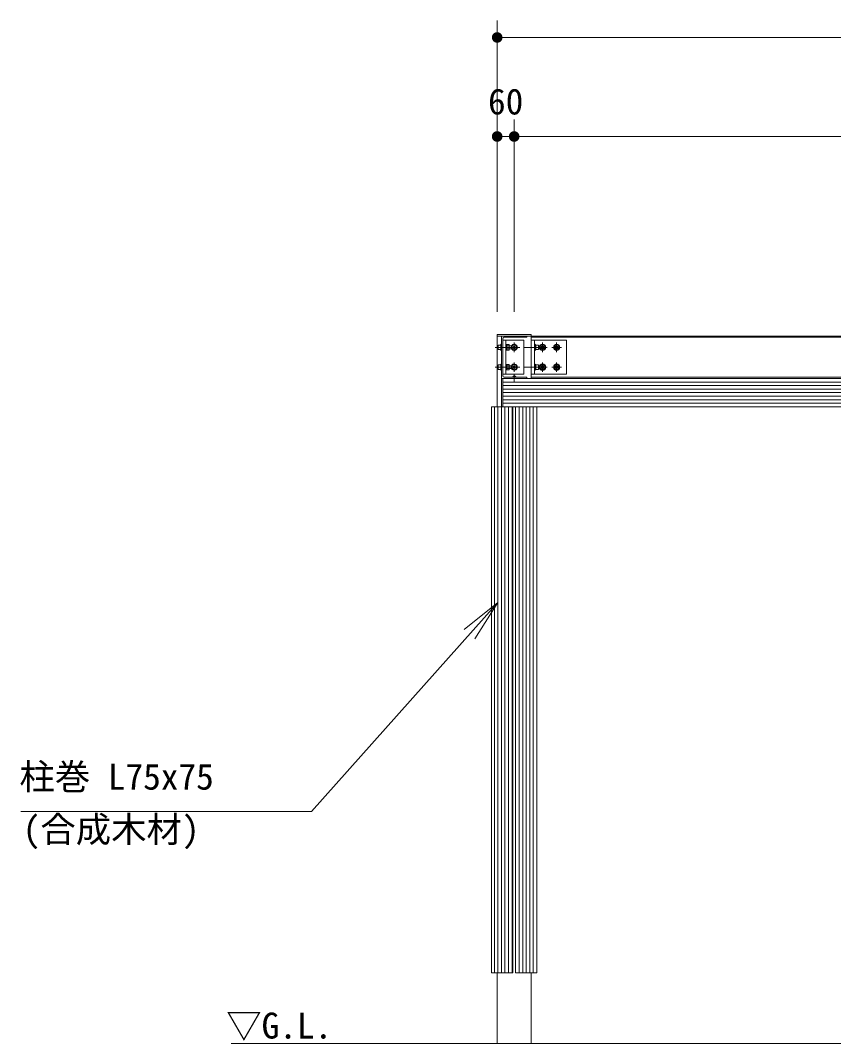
# Model space of a CAD drawing. Units: millimetres at full size, sheet at 1:50; details may follow other scales. Extents: x -1000 to 22000, y -750 to 15600.
# Drawn here: x 11655 to 14527, y 3684 to 7299 of the extents above; entities that cross this region are included whole.
import ezdxf
from ezdxf.enums import TextEntityAlignment as Align

# ---------------------------------------------------------------- set-up
doc = ezdxf.new("R2010")
doc.units = ezdxf.units.MM
doc.header["$LTSCALE"] = 50
for name, color, linetype, lineweight in [('D-STR', 1, 'Continuous', 13), ('D-STR-DIM', 7, 'Continuous', 13), ('D-STR-HTXT', 7, 'Continuous', 13)]:
    doc.layers.add(name, color=color, linetype=linetype, lineweight=lineweight)
doc.styles.add('ＭＳ ゴシック', font='')
doc.styles.get('ＭＳ ゴシック').set_extended_font_data('MS Gothic')

# ---------------------------------------------------------------- blocks, each defined once
blk = doc.blocks.new('filled_dot')
at = {"color": 0, "linetype": 'Continuous', "lineweight": -2, "const_width": 1.25}
blk.add_lwpolyline([(-0.625, 0, 1), (0.625, 0, 1)], format="xyb", close=True, dxfattribs=at)
blk = doc.blocks.new('open_arrow')
at = {"color": 0, "linetype": 'Continuous', "lineweight": -2}
blk.add_lwpolyline([(7.5, 1.25), (0, 0), (7.5, -1.25)], dxfattribs=at)

msp = doc.modelspace()

# ---------------------------------------------------------------- linework, layer by layer
at = {"layer": 'D-STR'}
for p, q in [((13338.6, 6189.39), (13338.6, 6184.39)), ((13458.6, 6189.39), (13338.6, 6189.39)), ((13338.6, 5934.39), (13338.6, 6184.39)), ((13458.6, 6184.39), (13338.6, 6184.39)), ((13353.6, 6184.39), (13353.6, 6034.39)), ((13353.6, 6184.39), (13443.6, 6184.39)), ((13443.6, 6184.39), (13443.6, 6181.89)), ((13458.6, 6189.39), (13458.6, 6034.39)), ((16338.6, 6184.39), (13458.6, 6184.39)), ((13342, 6151.52), (13342.6, 6152.39)), ((13342, 6151.52), (13342, 6137.25)), ((13342.6, 6152.39), (13342.6, 6136.39)), ((13352, 6152.39), (13342.6, 6152.39)), ((13352, 6155.39), (13352, 6133.39)), ((13353.6, 6155.39), (13352, 6155.39)), ((13352, 6136.39), (13352, 6152.39)), ((13353.6, 6133.39), (13353.6, 6155.39)), ((13358.1, 6174.89), (13358.1, 6043.89)), ((13358.1, 6169.39), (13358.1, 6049.39)), ((13358.1, 6169.39), (13433.1, 6169.39)), ((13363.1, 6179.89), (13441.6, 6179.89)), ((13368.6, 6169.39), (13368.6, 6049.39)), ((13368.6, 6155.39), (13370.2, 6155.39)), ((13368.6, 6133.39), (13368.6, 6155.39)), ((13370.2, 6155.39), (13370.2, 6133.39)), ((13372.7, 6153.59), (13370.2, 6153.59)), ((13372.7, 6144.39), (13370.2, 6146.89)), ((13372.7, 6154.19), (13372.7, 6134.59)), ((13372.7, 6154.19), (13379.95, 6154.19)), ((13372.7, 6149.29), (13379.95, 6149.29)), ((13379.95, 6154.19), (13380.7, 6153.08)), ((13379.95, 6149.29), (13380.7, 6150.4)), ((13379.95, 6149.29), (13380.7, 6146.9)), ((13380.7, 6153.08), (13380.7, 6135.7)), ((13389.3, 6149.39), (13380.7, 6149.39)), ((13389.3, 6139.39), (13389.3, 6149.39)), ((13389.3, 6149.39), (13390.5, 6148.19)), ((13390.5, 6140.59), (13390.5, 6148.19)), ((13394.53, 6146.74), (13398.6, 6149.09)), ((13394.53, 6142.04), (13394.53, 6146.74)), ((13398.6, 6161.39), (13398.6, 6127.39)), ((13398.6, 6149.09), (13402.67, 6146.74)), ((13402.67, 6146.74), (13402.67, 6142.04)), ((13433.1, 6169.39), (13433.1, 6049.39)), ((14853.6, 6179.89), (13458.6, 6179.89)), ((13583.6, 6169.39), (13458.6, 6169.39)), ((13470.6, 6169.39), (13470.6, 6049.39)), ((13470.6, 6155.39), (13470.6, 6133.39)), ((13472.2, 6155.39), (13470.6, 6155.39)), ((13472.2, 6133.39), (13472.2, 6155.39)), ((13472.2, 6153.59), (13474.7, 6153.59)), ((13472.2, 6144.39), (13474.7, 6146.89)), ((13474.7, 6135.19), (13474.7, 6153.59)), ((13474.7, 6152.39), (13474.7, 6136.39)), ((13484.1, 6152.39), (13474.7, 6152.39)), ((13484.7, 6151.52), (13484.1, 6152.39)), ((13484.1, 6136.39), (13484.1, 6152.39)), ((13484.7, 6137.25), (13484.7, 6151.52)), ((13490.11, 6149.29), (13498.6, 6154.19)), ((13490.11, 6139.49), (13490.11, 6149.29)), ((13498.6, 6161.39), (13498.6, 6127.39)), ((13498.6, 6154.19), (13507.09, 6149.29)), ((13507.09, 6149.29), (13507.09, 6139.49)), ((13540.11, 6149.29), (13548.6, 6154.19)), ((13540.11, 6139.49), (13540.11, 6149.29)), ((13548.6, 6161.39), (13548.6, 6127.39)), ((13548.6, 6154.19), (13557.09, 6149.29)), ((13557.09, 6149.29), (13557.09, 6139.49)), ((13583.6, 6169.39), (13583.6, 6049.39)), ((13331.31, 6144.39), (13418.42, 6144.39)), ((13342, 6137.25), (13342.6, 6136.39)), ((13342.6, 6136.39), (13352, 6136.39)), ((13352, 6133.39), (13353.6, 6133.39)), ((13370.2, 6133.39), (13368.6, 6133.39)), ((13370.2, 6144.39), (13372.7, 6141.89)), ((13370.2, 6135.19), (13372.7, 6135.19)), ((13372.7, 6139.49), (13379.95, 6139.49)), ((13372.7, 6134.59), (13379.95, 6134.59)), ((13379.95, 6139.49), (13380.7, 6141.88)), ((13379.95, 6139.49), (13380.7, 6138.38)), ((13379.95, 6134.59), (13380.7, 6135.7)), ((13380.7, 6139.39), (13389.3, 6139.39)), ((13389.3, 6139.39), (13390.5, 6140.59)), ((13398.6, 6139.69), (13394.53, 6142.04)), ((13402.67, 6142.04), (13398.6, 6139.69)), ((13431.77, 6144.39), (13488.86, 6144.39)), ((13470.6, 6133.39), (13472.2, 6133.39)), ((13474.7, 6144.39), (13472.2, 6141.89)), ((13474.7, 6135.19), (13472.2, 6135.19)), ((13474.7, 6136.39), (13484.1, 6136.39)), ((13481.6, 6144.39), (13515.6, 6144.39)), ((13484.7, 6137.25), (13484.1, 6136.39)), ((13498.6, 6134.59), (13490.11, 6139.49)), ((13507.09, 6139.49), (13498.6, 6134.59)), ((13531.6, 6144.39), (13565.6, 6144.39)), ((13548.6, 6134.59), (13540.11, 6139.49)), ((13557.09, 6139.49), (13548.6, 6134.59)), ((13331.31, 6074.39), (13418.42, 6074.39)), ((13342, 6081.52), (13342.6, 6082.39)), ((13342, 6081.52), (13342, 6067.25)), ((13352, 6082.39), (13342.6, 6082.39)), ((13342.6, 6082.39), (13342.6, 6066.39)), ((13353.6, 6085.39), (13352, 6085.39)), ((13352, 6085.39), (13352, 6063.39)), ((13352, 6066.39), (13352, 6082.39)), ((13353.6, 6063.39), (13353.6, 6085.39)), ((13368.6, 6085.39), (13370.2, 6085.39)), ((13368.6, 6063.39), (13368.6, 6085.39)), ((13370.2, 6085.39), (13370.2, 6063.39)), ((13372.7, 6083.59), (13370.2, 6083.59)), ((13372.7, 6074.39), (13370.2, 6076.89)), ((13370.2, 6074.39), (13372.7, 6071.89)), ((13372.7, 6084.19), (13372.7, 6064.59)), ((13372.7, 6084.19), (13379.95, 6084.19)), ((13372.7, 6079.29), (13379.95, 6079.29)), ((13379.95, 6084.19), (13380.7, 6083.08)), ((13379.95, 6079.29), (13380.7, 6080.4)), ((13379.95, 6079.29), (13380.7, 6076.9)), ((13380.7, 6083.08), (13380.7, 6065.7)), ((13389.3, 6079.39), (13380.7, 6079.39)), ((13389.3, 6069.39), (13389.3, 6079.39)), ((13389.3, 6079.39), (13390.5, 6078.19)), ((13390.5, 6070.59), (13390.5, 6078.19)), ((13394.53, 6076.74), (13398.6, 6079.09)), ((13394.53, 6072.04), (13394.53, 6076.74)), ((13398.6, 6057.39), (13398.6, 6091.39)), ((13398.6, 6079.09), (13402.67, 6076.74)), ((13402.67, 6076.74), (13402.67, 6072.04)), ((13431.77, 6074.39), (13488.86, 6074.39)), ((13472.2, 6085.39), (13470.6, 6085.39)), ((13470.6, 6085.39), (13470.6, 6063.39)), ((13472.2, 6063.39), (13472.2, 6085.39)), ((13472.2, 6083.59), (13474.7, 6083.59)), ((13472.2, 6074.39), (13474.7, 6076.89)), ((13474.7, 6074.39), (13472.2, 6071.89)), ((13474.7, 6065.19), (13474.7, 6083.59)), ((13474.7, 6082.39), (13474.7, 6066.39)), ((13484.1, 6082.39), (13474.7, 6082.39)), ((13481.6, 6074.39), (13515.6, 6074.39)), ((13484.7, 6081.52), (13484.1, 6082.39)), ((13484.1, 6066.39), (13484.1, 6082.39)), ((13484.7, 6067.25), (13484.7, 6081.52)), ((13498.6, 6084.19), (13490.11, 6079.29)), ((13490.11, 6079.29), (13490.11, 6069.49)), ((13498.6, 6057.39), (13498.6, 6091.39)), ((13507.09, 6079.29), (13498.6, 6084.19)), ((13507.09, 6069.49), (13507.09, 6079.29)), ((13531.6, 6074.39), (13565.6, 6074.39)), ((13548.6, 6084.19), (13540.11, 6079.29)), ((13540.11, 6079.29), (13540.11, 6069.49)), ((13548.6, 6057.39), (13548.6, 6091.39)), ((13557.09, 6079.29), (13548.6, 6084.19)), ((13557.09, 6069.49), (13557.09, 6079.29)), ((13342, 6067.25), (13342.6, 6066.39)), ((13342.6, 6066.39), (13352, 6066.39)), ((13352, 6063.39), (13353.6, 6063.39)), ((13358.1, 6049.39), (13433.1, 6049.39)), ((13363.1, 6038.89), (13441.6, 6038.89)), ((13370.2, 6063.39), (13368.6, 6063.39)), ((13370.2, 6065.19), (13372.7, 6065.19)), ((13372.7, 6069.49), (13379.95, 6069.49)), ((13372.7, 6064.59), (13379.95, 6064.59)), ((13379.95, 6069.49), (13380.7, 6071.88)), ((13379.95, 6069.49), (13380.7, 6068.38)), ((13379.95, 6064.59), (13380.7, 6065.7)), ((13380.7, 6069.39), (13389.3, 6069.39)), ((13389.3, 6069.39), (13390.5, 6070.59)), ((13405.1, 6039.89), (13392.1, 6039.89)), ((13392.1, 6039.89), (13392.1, 6038.89)), ((13392.1, 6038.89), (13405.1, 6038.89)), ((13393.35, 6040.69), (13393.35, 6039.89)), ((13403.85, 6040.69), (13393.35, 6040.69)), ((13398.6, 6069.69), (13394.53, 6072.04)), ((13400.36, 6043.89), (13396.84, 6043.89)), ((13402.67, 6072.04), (13398.6, 6069.69)), ((13398.6, 6047.36), (13398.6, 6022.64)), ((13403.85, 6040.69), (13403.85, 6039.89)), ((13405.1, 6038.89), (13405.1, 6039.89)), ((13583.6, 6049.39), (13458.6, 6049.39)), ((14853.6, 6038.89), (13458.6, 6038.89)), ((13470.6, 6063.39), (13472.2, 6063.39)), ((13474.7, 6065.19), (13472.2, 6065.19)), ((13474.7, 6066.39), (13484.1, 6066.39)), ((13484.7, 6067.25), (13484.1, 6066.39)), ((13490.11, 6069.49), (13498.6, 6064.59)), ((13498.6, 6064.59), (13507.09, 6069.49)), ((13540.11, 6069.49), (13548.6, 6064.59)), ((13548.6, 6064.59), (13557.09, 6069.49)), ((16443.6, 6034.39), (13353.6, 6034.39)), ((13353.6, 5934.39), (13353.6, 6034.39)), ((13353.6, 6034.39), (13443.6, 6034.39)), ((13358.6, 5934.39), (13358.6, 6034.39)), ((13358.6, 6034.38), (16438.6, 6034.38)), ((13358.6, 6021.88), (16438.6, 6021.88)), ((13358.6, 6009.38), (16438.6, 6009.38)), ((13443.6, 6036.89), (13443.6, 6034.39)), ((13358.6, 5996.88), (16438.6, 5996.88)), ((13358.6, 5984.38), (16438.6, 5984.38)), ((13358.6, 5971.88), (16438.6, 5971.88)), ((13318.6, 3934.39), (13318.6, 5934.39)), ((13393.6, 5934.39), (13318.6, 5934.39)), ((13328.61, 3934.39), (13328.61, 5934.39)), ((13341.11, 3934.39), (13341.11, 5934.39)), ((16443.6, 5934.39), (13353.6, 5934.39)), ((13353.61, 3934.39), (13353.61, 5934.39)), ((13358.6, 5959.38), (16438.6, 5959.38)), ((13358.6, 5946.88), (16438.6, 5946.88)), ((13366.11, 3934.39), (13366.11, 5934.39)), ((13378.61, 3934.39), (13378.61, 5934.39)), ((13391.11, 3934.39), (13391.11, 5934.39)), ((13393.6, 3934.39), (13393.6, 5934.39)), ((13403.6, 3934.39), (13403.6, 5934.39)), ((13403.6, 5934.39), (13478.6, 5934.39)), ((13403.61, 3934.39), (13403.61, 5934.39)), ((13416.11, 3934.39), (13416.11, 5934.39)), ((13428.61, 3934.39), (13428.61, 5934.39)), ((13441.11, 3934.39), (13441.11, 5934.39)), ((13453.61, 3934.39), (13453.61, 5934.39)), ((13466.11, 3934.39), (13466.11, 5934.39)), ((13478.6, 3934.39), (13478.6, 5934.39)), ((13393.6, 3934.39), (13318.6, 3934.39)), ((13338.6, 3934.39), (13338.6, 3684.39)), ((13403.6, 3934.39), (13478.6, 3934.39)), ((13458.6, 3934.39), (13458.6, 3684.39)), ((12398.6, 3684.39), (17398.6, 3684.39))]:
    msp.add_line(p, q, dxfattribs=at)
for centre, radius in [((13498.6, 6144.39), 11), ((13498.6, 6144.39), 8.49), ((13498.6, 6144.39), 5), ((13548.6, 6144.39), 11), ((13548.6, 6144.39), 8.49), ((13548.6, 6144.39), 5), ((13498.6, 6074.39), 11), ((13498.6, 6074.39), 8.49), ((13498.6, 6074.39), 5), ((13548.6, 6074.39), 11), ((13548.6, 6074.39), 8.49), ((13548.6, 6074.39), 5)]:
    msp.add_circle(centre, radius, dxfattribs=at)
for centre, radius, start, end in [((13441.6, 6181.89), 2, 270, 0), ((13363.1, 6174.89), 5, 90, 180), ((13398.6, 6144.39), 11, 207.03569, 152.96431), ((13398.6, 6144.39), 9.2, 205.70114, 154.29886), ((13398.6, 6074.39), 11, 207.03569, 152.96431), ((13398.6, 6074.39), 9.2, 205.70114, 154.29886), ((13363.1, 6043.89), 5, 180, 270), ((13396.84, 6040.39), 3.5, 90, 175.0829), ((13400.36, 6040.39), 3.5, 4.9171, 90), ((13441.6, 6036.89), 2, 0, 90)]:
    msp.add_arc(centre, radius, start, end, dxfattribs=at)
at = {"layer": 'D-STR-DIM'}
for p, q in [((13338.6, 6269.39), (13338.6, 7299.39)), ((16458.6, 7239.39), (13338.6, 7239.39)), ((13338.6, 6269.39), (13338.6, 6949.39)), ((13398.6, 6269.39), (13398.6, 6949.39)), ((13398.6, 6269.39), (13398.6, 6949.39)), ((13338.6, 6889.39), (13398.6, 6889.39)), ((13398.6, 6889.39), (16398.6, 6889.39))]:
    msp.add_line(p, q, dxfattribs=at)
at = {"layer": 'D-STR-HTXT'}
msp.add_lwpolyline([(13340.67, 5243.2), (12682.24, 4503.77), (12532.24, 4503.77), (11655.97, 4503.77)], dxfattribs=at)

# ---------------------------------------------------------------- block references
at = {"layer": 'D-STR-DIM', "xscale": 15, "yscale": 15}
for p in [(13338.6, 7239.39), (13338.6, 6889.39), (13398.6, 6889.39)]:
    msp.add_blockref('filled_dot', p, dxfattribs=at)
at = {"layer": 'D-STR-DIM', "xscale": 15, "yscale": 15, "rotation": 180}
msp.add_blockref('filled_dot', (13398.6, 6889.39), dxfattribs=at)
at = {"layer": 'D-STR-HTXT', "xscale": 20, "yscale": 20, "rotation": 228.3}
msp.add_blockref('open_arrow', (13340.67, 5243.2), dxfattribs=at)

# ---------------------------------------------------------------- texts
at = {"layer": 'D-STR-DIM', "style": 'ＭＳ ゴシック'}
msp.add_text('60', height=91.64, dxfattribs=at).set_placement((13368.6, 7058.78), align=Align.TOP_CENTER)
at = {"layer": 'D-STR-HTXT', "style": 'ＭＳ ゴシック'}
for s, p in [('柱巻 L75x75', (11651.05, 4673.16)), ('(合成木材)', (11662.57, 4487.2)), ('▽G.L.', (12381.42, 3793.68))]:
    msp.add_text(s, height=91.64, dxfattribs=at).set_placement(p, align=Align.TOP_LEFT)

doc.saveas('drawing.dxf')
